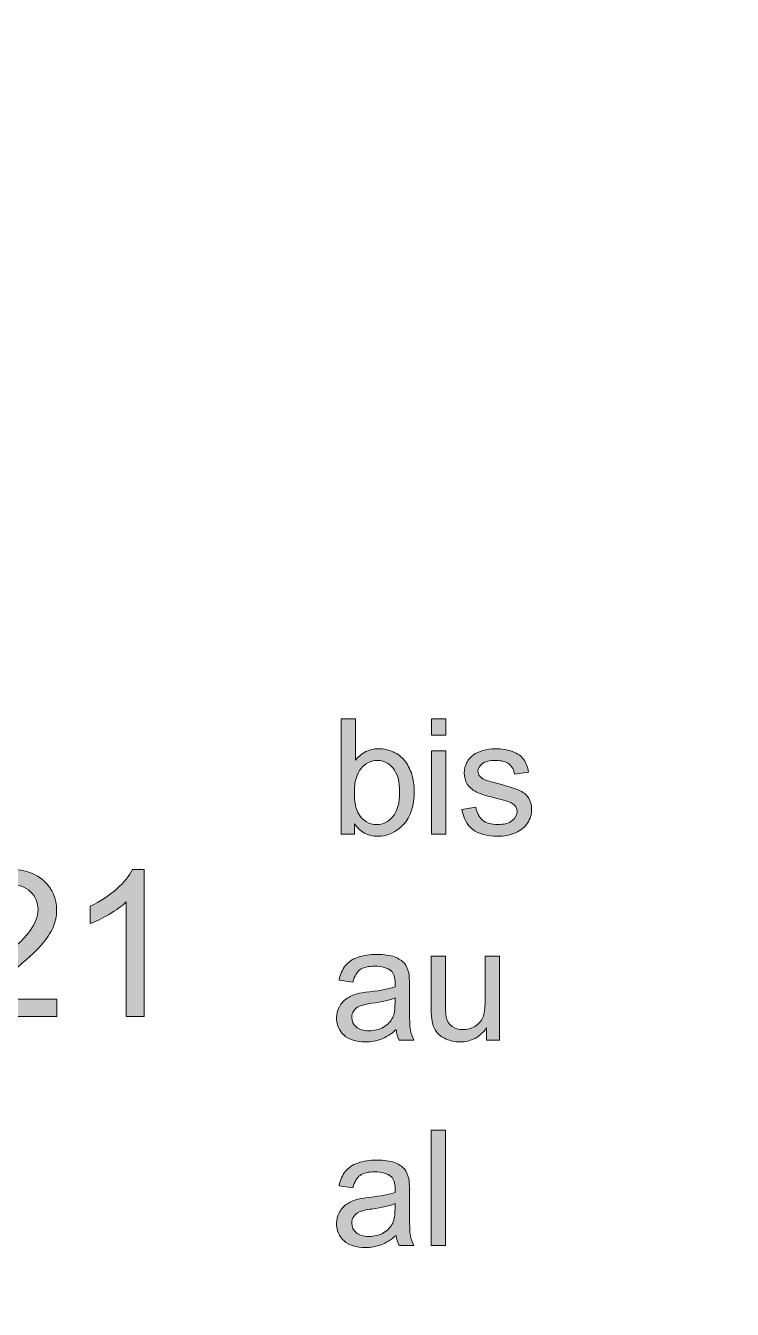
# Model space of a CAD drawing. Header units: millimetres. Extents: x 234 to 444, y 156 to 226.
# Drawn here: x 311.67 to 321.3, y 173.18 to 190.68 of the extents above; entities that cross this region are included whole.
import ezdxf

# ---------------------------------------------------------------- set-up
doc = ezdxf.new("R2010")
doc.units = ezdxf.units.MM
doc.header["$MEASUREMENT"] = 0
doc.layers.get('0').update_dxf_attribs({"lineweight": 0})

# ---------------------------------------------------------------- blocks, each defined once
blk = doc.blocks.new('Block_9')
at = {"transparency": 33554687}
h = blk.add_hatch(color=7, dxfattribs=at)
h.dxf.hatch_style = 2
edge = h.paths.add_edge_path()
edge.add_spline(control_points=[(300.151, 178.153), (300.151, 177.825), (300.19, 177.607), (300.267, 177.498), (300.344, 177.39), (300.439, 177.335), (300.552, 177.335), (300.665, 177.335), (300.76, 177.39), (300.837, 177.499), (300.914, 177.608), (300.953, 177.826), (300.953, 178.153), (300.953, 178.481), (300.914, 178.7), (300.837, 178.808), (300.76, 178.916), (300.664, 178.97), (300.549, 178.97), (300.436, 178.97), (300.346, 178.922), (300.278, 178.827), (300.194, 178.705), (300.151, 178.48), (300.151, 178.153)], knot_values=[0, 0, 0, 0, 1, 1, 1, 2, 2, 2, 3, 3, 3, 4, 4, 4, 5, 5, 5, 6, 6, 6, 7, 7, 7, 8, 8, 8, 8], degree=3, periodic=0)
edge = h.paths.add_edge_path()
edge.add_spline(control_points=[(299.898, 178.153), (299.898, 178.389), (299.922, 178.579), (299.971, 178.723), (300.02, 178.867), (300.093, 178.978), (300.189, 179.056), (300.285, 179.134), (300.406, 179.173), (300.552, 179.173), (300.659, 179.173), (300.754, 179.152), (300.835, 179.108), (300.916, 179.065), (300.983, 179.003), (301.036, 178.922), (301.089, 178.84), (301.13, 178.742), (301.16, 178.625), (301.191, 178.508), (301.205, 178.351), (301.205, 178.153), (301.205, 177.919), (301.181, 177.729), (301.133, 177.585), (301.085, 177.441), (301.012, 177.33), (300.916, 177.252), (300.82, 177.173), (300.699, 177.134), (300.552, 177.134), (300.359, 177.134), (300.207, 177.203), (300.096, 177.341), (299.964, 177.507), (299.898, 177.778), (299.898, 178.153)], knot_values=[0, 0, 0, 0, 1, 1, 1, 2, 2, 2, 3, 3, 3, 4, 4, 4, 5, 5, 5, 6, 6, 6, 7, 7, 7, 8, 8, 8, 9, 9, 9, 10, 10, 10, 11, 11, 11, 12, 12, 12, 12], degree=3, periodic=0)
h = blk.add_hatch(color=7, dxfattribs=at)
h.dxf.hatch_style = 2
edge = h.paths.add_edge_path()
edge.add_spline(control_points=[(302.383, 177.168), (302.383, 177.168), (302.137, 177.168), (302.137, 177.168), (302.137, 177.168), (302.137, 178.73), (302.137, 178.73), (302.077, 178.674), (302, 178.618), (301.904, 178.561), (301.807, 178.505), (301.721, 178.463), (301.644, 178.435), (301.644, 178.435), (301.644, 178.672), (301.644, 178.672), (301.782, 178.736), (301.902, 178.814), (302.005, 178.906), (302.108, 178.998), (302.181, 179.087), (302.224, 179.173), (302.224, 179.173), (302.383, 179.173), (302.383, 179.173), (302.383, 179.173), (302.383, 177.168), (302.383, 177.168)], knot_values=[0, 0, 0, 0, 1, 1, 1, 2, 2, 2, 3, 3, 3, 4, 4, 4, 5, 5, 5, 6, 6, 6, 7, 7, 7, 8, 8, 8, 9, 9, 9, 9], degree=3, periodic=0)
h = blk.add_hatch(color=7, dxfattribs=at)
h.dxf.hatch_style = 2
edge = h.paths.add_edge_path()
edge.add_spline(control_points=[(304.044, 178.153), (304.044, 177.825), (304.083, 177.607), (304.16, 177.498), (304.237, 177.39), (304.332, 177.335), (304.445, 177.335), (304.558, 177.335), (304.653, 177.39), (304.73, 177.499), (304.807, 177.608), (304.845, 177.826), (304.845, 178.153), (304.845, 178.481), (304.807, 178.7), (304.73, 178.808), (304.653, 178.916), (304.557, 178.97), (304.442, 178.97), (304.329, 178.97), (304.239, 178.922), (304.172, 178.827), (304.087, 178.705), (304.044, 178.48), (304.044, 178.153)], knot_values=[0, 0, 0, 0, 1, 1, 1, 2, 2, 2, 3, 3, 3, 4, 4, 4, 5, 5, 5, 6, 6, 6, 7, 7, 7, 8, 8, 8, 8], degree=3, periodic=0)
edge = h.paths.add_edge_path()
edge.add_spline(control_points=[(303.791, 178.153), (303.791, 178.389), (303.816, 178.579), (303.864, 178.723), (303.913, 178.867), (303.986, 178.978), (304.082, 179.056), (304.178, 179.134), (304.299, 179.173), (304.445, 179.173), (304.553, 179.173), (304.647, 179.152), (304.728, 179.108), (304.809, 179.065), (304.876, 179.003), (304.929, 178.922), (304.982, 178.84), (305.023, 178.742), (305.054, 178.625), (305.084, 178.508), (305.099, 178.351), (305.099, 178.153), (305.099, 177.919), (305.075, 177.729), (305.026, 177.585), (304.978, 177.441), (304.905, 177.33), (304.809, 177.252), (304.713, 177.173), (304.592, 177.134), (304.445, 177.134), (304.252, 177.134), (304.1, 177.203), (303.99, 177.341), (303.857, 177.507), (303.791, 177.778), (303.791, 178.153)], knot_values=[0, 0, 0, 0, 1, 1, 1, 2, 2, 2, 3, 3, 3, 4, 4, 4, 5, 5, 5, 6, 6, 6, 7, 7, 7, 8, 8, 8, 9, 9, 9, 10, 10, 10, 11, 11, 11, 12, 12, 12, 12], degree=3, periodic=0)
h = blk.add_hatch(color=7, dxfattribs=at)
h.dxf.hatch_style = 2
edge = h.paths.add_edge_path()
edge.add_spline(control_points=[(305.365, 178.903), (305.365, 178.903), (305.365, 179.139), (305.365, 179.139), (305.365, 179.139), (306.663, 179.139), (306.663, 179.139), (306.663, 179.139), (306.663, 178.948), (306.663, 178.948), (306.535, 178.813), (306.409, 178.633), (306.283, 178.409), (306.158, 178.184), (306.061, 177.954), (305.993, 177.717), (305.944, 177.55), (305.912, 177.367), (305.899, 177.168), (305.899, 177.168), (305.645, 177.168), (305.645, 177.168), (305.648, 177.325), (305.679, 177.515), (305.738, 177.737), (305.798, 177.96), (305.883, 178.174), (305.994, 178.381), (306.104, 178.588), (306.222, 178.762), (306.347, 178.903), (306.347, 178.903), (305.365, 178.903), (305.365, 178.903)], knot_values=[0, 0, 0, 0, 1, 1, 1, 2, 2, 2, 3, 3, 3, 4, 4, 4, 5, 5, 5, 6, 6, 6, 7, 7, 7, 8, 8, 8, 9, 9, 9, 10, 10, 10, 11, 11, 11, 11], degree=3, periodic=0)
h = blk.add_hatch(color=7, dxfattribs=at)
h.dxf.hatch_style = 2
edge = h.paths.add_edge_path()
edge.add_spline(control_points=[(308.978, 177.403), (308.978, 177.403), (308.978, 177.168), (308.978, 177.168), (308.978, 177.168), (307.653, 177.168), (307.653, 177.168), (307.651, 177.227), (307.66, 177.284), (307.681, 177.338), (307.715, 177.428), (307.769, 177.516), (307.844, 177.604), (307.918, 177.691), (308.025, 177.792), (308.166, 177.906), (308.384, 178.084), (308.531, 178.225), (308.607, 178.329), (308.684, 178.433), (308.722, 178.531), (308.722, 178.624), (308.722, 178.721), (308.687, 178.803), (308.618, 178.87), (308.548, 178.937), (308.457, 178.97), (308.345, 178.97), (308.226, 178.97), (308.131, 178.934), (308.06, 178.864), (307.989, 178.793), (307.953, 178.695), (307.952, 178.57), (307.952, 178.57), (307.699, 178.595), (307.699, 178.595), (307.717, 178.783), (307.782, 178.927), (307.895, 179.025), (308.008, 179.124), (308.16, 179.173), (308.35, 179.173), (308.542, 179.173), (308.695, 179.12), (308.807, 179.014), (308.919, 178.907), (308.975, 178.776), (308.975, 178.619), (308.975, 178.539), (308.959, 178.46), (308.926, 178.383), (308.893, 178.306), (308.839, 178.224), (308.763, 178.139), (308.686, 178.054), (308.56, 177.936), (308.383, 177.788), (308.235, 177.664), (308.14, 177.58), (308.099, 177.536), (308.057, 177.492), (308.022, 177.448), (307.995, 177.403), (307.995, 177.403), (308.978, 177.403), (308.978, 177.403)], knot_values=[0, 0, 0, 0, 1, 1, 1, 2, 2, 2, 3, 3, 3, 4, 4, 4, 5, 5, 5, 6, 6, 6, 7, 7, 7, 8, 8, 8, 9, 9, 9, 10, 10, 10, 11, 11, 11, 12, 12, 12, 13, 13, 13, 14, 14, 14, 15, 15, 15, 16, 16, 16, 17, 17, 17, 18, 18, 18, 19, 19, 19, 20, 20, 20, 21, 21, 21, 22, 22, 22, 22], degree=3, periodic=0)
h = blk.add_hatch(color=7, dxfattribs=at)
h.dxf.hatch_style = 2
edge = h.paths.add_edge_path()
edge.add_spline(control_points=[(309.495, 178.153), (309.495, 177.825), (309.533, 177.607), (309.61, 177.498), (309.687, 177.39), (309.782, 177.335), (309.895, 177.335), (310.009, 177.335), (310.103, 177.39), (310.181, 177.499), (310.258, 177.608), (310.296, 177.826), (310.296, 178.153), (310.296, 178.481), (310.258, 178.7), (310.181, 178.808), (310.103, 178.916), (310.008, 178.97), (309.893, 178.97), (309.78, 178.97), (309.689, 178.922), (309.622, 178.827), (309.537, 178.705), (309.495, 178.48), (309.495, 178.153)], knot_values=[0, 0, 0, 0, 1, 1, 1, 2, 2, 2, 3, 3, 3, 4, 4, 4, 5, 5, 5, 6, 6, 6, 7, 7, 7, 8, 8, 8, 8], degree=3, periodic=0)
edge = h.paths.add_edge_path()
edge.add_spline(control_points=[(309.242, 178.153), (309.242, 178.389), (309.266, 178.579), (309.315, 178.723), (309.364, 178.867), (309.436, 178.978), (309.533, 179.056), (309.629, 179.134), (309.75, 179.173), (309.895, 179.173), (310.003, 179.173), (310.098, 179.152), (310.178, 179.108), (310.26, 179.065), (310.327, 179.003), (310.38, 178.922), (310.432, 178.84), (310.474, 178.742), (310.504, 178.625), (310.534, 178.508), (310.549, 178.351), (310.549, 178.153), (310.549, 177.919), (310.525, 177.729), (310.476, 177.585), (310.428, 177.441), (310.356, 177.33), (310.26, 177.252), (310.164, 177.173), (310.042, 177.134), (309.895, 177.134), (309.702, 177.134), (309.55, 177.203), (309.44, 177.341), (309.308, 177.507), (309.242, 177.778), (309.242, 178.153)], knot_values=[0, 0, 0, 0, 1, 1, 1, 2, 2, 2, 3, 3, 3, 4, 4, 4, 5, 5, 5, 6, 6, 6, 7, 7, 7, 8, 8, 8, 9, 9, 9, 10, 10, 10, 11, 11, 11, 12, 12, 12, 12], degree=3, periodic=0)
h = blk.add_hatch(color=7, dxfattribs=at)
h.dxf.hatch_style = 2
edge = h.paths.add_edge_path()
edge.add_spline(control_points=[(312.093, 177.403), (312.093, 177.403), (312.093, 177.168), (312.093, 177.168), (312.093, 177.168), (310.768, 177.168), (310.768, 177.168), (310.766, 177.227), (310.776, 177.284), (310.797, 177.338), (310.83, 177.428), (310.884, 177.516), (310.959, 177.604), (311.033, 177.691), (311.14, 177.792), (311.281, 177.906), (311.499, 178.084), (311.646, 178.225), (311.722, 178.329), (311.799, 178.433), (311.837, 178.531), (311.837, 178.624), (311.837, 178.721), (311.803, 178.803), (311.733, 178.87), (311.663, 178.937), (311.572, 178.97), (311.46, 178.97), (311.341, 178.97), (311.246, 178.934), (311.175, 178.864), (311.104, 178.793), (311.068, 178.695), (311.067, 178.57), (311.067, 178.57), (310.814, 178.595), (310.814, 178.595), (310.832, 178.783), (310.897, 178.927), (311.01, 179.025), (311.123, 179.124), (311.275, 179.173), (311.465, 179.173), (311.657, 179.173), (311.81, 179.12), (311.922, 179.014), (312.034, 178.907), (312.09, 178.776), (312.09, 178.619), (312.09, 178.539), (312.074, 178.46), (312.041, 178.383), (312.008, 178.306), (311.954, 178.224), (311.878, 178.139), (311.801, 178.054), (311.675, 177.936), (311.498, 177.788), (311.351, 177.664), (311.255, 177.58), (311.214, 177.536), (311.172, 177.492), (311.137, 177.448), (311.11, 177.403), (311.11, 177.403), (312.093, 177.403), (312.093, 177.403)], knot_values=[0, 0, 0, 0, 1, 1, 1, 2, 2, 2, 3, 3, 3, 4, 4, 4, 5, 5, 5, 6, 6, 6, 7, 7, 7, 8, 8, 8, 9, 9, 9, 10, 10, 10, 11, 11, 11, 12, 12, 12, 13, 13, 13, 14, 14, 14, 15, 15, 15, 16, 16, 16, 17, 17, 17, 18, 18, 18, 19, 19, 19, 20, 20, 20, 21, 21, 21, 22, 22, 22, 22], degree=3, periodic=0)
h = blk.add_hatch(color=7, dxfattribs=at)
h.dxf.hatch_style = 2
edge = h.paths.add_edge_path()
edge.add_spline(control_points=[(313.284, 177.168), (313.284, 177.168), (313.038, 177.168), (313.038, 177.168), (313.038, 177.168), (313.038, 178.73), (313.038, 178.73), (312.979, 178.674), (312.901, 178.618), (312.805, 178.561), (312.709, 178.505), (312.622, 178.463), (312.546, 178.435), (312.546, 178.435), (312.546, 178.672), (312.546, 178.672), (312.683, 178.736), (312.804, 178.814), (312.907, 178.906), (313.01, 178.998), (313.082, 179.087), (313.125, 179.173), (313.125, 179.173), (313.284, 179.173), (313.284, 179.173), (313.284, 179.173), (313.284, 177.168), (313.284, 177.168)], knot_values=[0, 0, 0, 0, 1, 1, 1, 2, 2, 2, 3, 3, 3, 4, 4, 4, 5, 5, 5, 6, 6, 6, 7, 7, 7, 8, 8, 8, 9, 9, 9, 9], degree=3, periodic=0)
h = blk.add_hatch(color=7, dxfattribs=at)
h.dxf.hatch_style = 2
edge = h.paths.add_edge_path()
edge.add_spline(control_points=[(303.152, 177.168), (303.152, 177.168), (303.152, 177.447), (303.152, 177.447), (303.152, 177.447), (303.432, 177.447), (303.432, 177.447), (303.432, 177.447), (303.432, 177.168), (303.432, 177.168), (303.432, 177.168), (303.152, 177.168), (303.152, 177.168)], knot_values=[0, 0, 0, 0, 1, 1, 1, 2, 2, 2, 3, 3, 3, 4, 4, 4, 4], degree=3, periodic=0)
h = blk.add_hatch(color=7, dxfattribs=at)
h.dxf.hatch_style = 2
edge = h.paths.add_edge_path()
edge.add_spline(control_points=[(307.044, 177.168), (307.044, 177.168), (307.044, 177.447), (307.044, 177.447), (307.044, 177.447), (307.325, 177.447), (307.325, 177.447), (307.325, 177.447), (307.325, 177.168), (307.325, 177.168), (307.325, 177.168), (307.044, 177.168), (307.044, 177.168)], knot_values=[0, 0, 0, 0, 1, 1, 1, 2, 2, 2, 3, 3, 3, 4, 4, 4, 4], degree=3, periodic=0)
for points, knots in [([(299.898, 178.153), (299.898, 178.389), (299.922, 178.579), (299.971, 178.723), (300.02, 178.867), (300.093, 178.978), (300.189, 179.056), (300.285, 179.134), (300.406, 179.173), (300.552, 179.173), (300.659, 179.173), (300.754, 179.152), (300.835, 179.108), (300.916, 179.065), (300.983, 179.003), (301.036, 178.922), (301.089, 178.84), (301.13, 178.742), (301.16, 178.625), (301.191, 178.508), (301.205, 178.351), (301.205, 178.153), (301.205, 177.919), (301.181, 177.729), (301.133, 177.585), (301.085, 177.441), (301.012, 177.33), (300.916, 177.252), (300.82, 177.173), (300.699, 177.134), (300.552, 177.134), (300.359, 177.134), (300.207, 177.203), (300.096, 177.341), (299.964, 177.507), (299.898, 177.778), (299.898, 178.153)], [0, 0, 0, 0, 1, 1, 1, 2, 2, 2, 3, 3, 3, 4, 4, 4, 5, 5, 5, 6, 6, 6, 7, 7, 7, 8, 8, 8, 9, 9, 9, 10, 10, 10, 11, 11, 11, 12, 12, 12, 12]), ([(302.383, 177.168), (302.383, 177.168), (302.137, 177.168), (302.137, 177.168), (302.137, 177.168), (302.137, 178.73), (302.137, 178.73), (302.077, 178.674), (302, 178.618), (301.904, 178.561), (301.807, 178.505), (301.721, 178.463), (301.644, 178.435), (301.644, 178.435), (301.644, 178.672), (301.644, 178.672), (301.782, 178.736), (301.902, 178.814), (302.005, 178.906), (302.108, 178.998), (302.181, 179.087), (302.224, 179.173), (302.224, 179.173), (302.383, 179.173), (302.383, 179.173), (302.383, 179.173), (302.383, 177.168), (302.383, 177.168)], [0, 0, 0, 0, 1, 1, 1, 2, 2, 2, 3, 3, 3, 4, 4, 4, 5, 5, 5, 6, 6, 6, 7, 7, 7, 8, 8, 8, 9, 9, 9, 9]), ([(303.791, 178.153), (303.791, 178.389), (303.816, 178.579), (303.864, 178.723), (303.913, 178.867), (303.986, 178.978), (304.082, 179.056), (304.178, 179.134), (304.299, 179.173), (304.445, 179.173), (304.553, 179.173), (304.647, 179.152), (304.728, 179.108), (304.809, 179.065), (304.876, 179.003), (304.929, 178.922), (304.982, 178.84), (305.023, 178.742), (305.054, 178.625), (305.084, 178.508), (305.099, 178.351), (305.099, 178.153), (305.099, 177.919), (305.075, 177.729), (305.026, 177.585), (304.978, 177.441), (304.905, 177.33), (304.809, 177.252), (304.713, 177.173), (304.592, 177.134), (304.445, 177.134), (304.252, 177.134), (304.1, 177.203), (303.99, 177.341), (303.857, 177.507), (303.791, 177.778), (303.791, 178.153)], [0, 0, 0, 0, 1, 1, 1, 2, 2, 2, 3, 3, 3, 4, 4, 4, 5, 5, 5, 6, 6, 6, 7, 7, 7, 8, 8, 8, 9, 9, 9, 10, 10, 10, 11, 11, 11, 12, 12, 12, 12]), ([(305.365, 178.903), (305.365, 178.903), (305.365, 179.139), (305.365, 179.139), (305.365, 179.139), (306.663, 179.139), (306.663, 179.139), (306.663, 179.139), (306.663, 178.948), (306.663, 178.948), (306.535, 178.813), (306.409, 178.633), (306.283, 178.409), (306.158, 178.184), (306.061, 177.954), (305.993, 177.717), (305.944, 177.55), (305.912, 177.367), (305.899, 177.168), (305.899, 177.168), (305.645, 177.168), (305.645, 177.168), (305.648, 177.325), (305.679, 177.515), (305.738, 177.737), (305.798, 177.96), (305.883, 178.174), (305.994, 178.381), (306.104, 178.588), (306.222, 178.762), (306.347, 178.903), (306.347, 178.903), (305.365, 178.903), (305.365, 178.903)], [0, 0, 0, 0, 1, 1, 1, 2, 2, 2, 3, 3, 3, 4, 4, 4, 5, 5, 5, 6, 6, 6, 7, 7, 7, 8, 8, 8, 9, 9, 9, 10, 10, 10, 11, 11, 11, 11]), ([(308.978, 177.403), (308.978, 177.403), (308.978, 177.168), (308.978, 177.168), (308.978, 177.168), (307.653, 177.168), (307.653, 177.168), (307.651, 177.227), (307.66, 177.284), (307.681, 177.338), (307.715, 177.428), (307.769, 177.516), (307.844, 177.604), (307.918, 177.691), (308.025, 177.792), (308.166, 177.906), (308.384, 178.084), (308.531, 178.225), (308.607, 178.329), (308.684, 178.433), (308.722, 178.531), (308.722, 178.624), (308.722, 178.721), (308.687, 178.803), (308.618, 178.87), (308.548, 178.937), (308.457, 178.97), (308.345, 178.97), (308.226, 178.97), (308.131, 178.934), (308.06, 178.864), (307.989, 178.793), (307.953, 178.695), (307.952, 178.57), (307.952, 178.57), (307.699, 178.595), (307.699, 178.595), (307.717, 178.783), (307.782, 178.927), (307.895, 179.025), (308.008, 179.124), (308.16, 179.173), (308.35, 179.173), (308.542, 179.173), (308.695, 179.12), (308.807, 179.014), (308.919, 178.907), (308.975, 178.776), (308.975, 178.619), (308.975, 178.539), (308.959, 178.46), (308.926, 178.383), (308.893, 178.306), (308.839, 178.224), (308.763, 178.139), (308.686, 178.054), (308.56, 177.936), (308.383, 177.788), (308.235, 177.664), (308.14, 177.58), (308.099, 177.536), (308.057, 177.492), (308.022, 177.448), (307.995, 177.403), (307.995, 177.403), (308.978, 177.403), (308.978, 177.403)], [0, 0, 0, 0, 1, 1, 1, 2, 2, 2, 3, 3, 3, 4, 4, 4, 5, 5, 5, 6, 6, 6, 7, 7, 7, 8, 8, 8, 9, 9, 9, 10, 10, 10, 11, 11, 11, 12, 12, 12, 13, 13, 13, 14, 14, 14, 15, 15, 15, 16, 16, 16, 17, 17, 17, 18, 18, 18, 19, 19, 19, 20, 20, 20, 21, 21, 21, 22, 22, 22, 22]), ([(309.242, 178.153), (309.242, 178.389), (309.266, 178.579), (309.315, 178.723), (309.364, 178.867), (309.436, 178.978), (309.533, 179.056), (309.629, 179.134), (309.75, 179.173), (309.895, 179.173), (310.003, 179.173), (310.098, 179.152), (310.178, 179.108), (310.26, 179.065), (310.327, 179.003), (310.38, 178.922), (310.432, 178.84), (310.474, 178.742), (310.504, 178.625), (310.534, 178.508), (310.549, 178.351), (310.549, 178.153), (310.549, 177.919), (310.525, 177.729), (310.476, 177.585), (310.428, 177.441), (310.356, 177.33), (310.26, 177.252), (310.164, 177.173), (310.042, 177.134), (309.895, 177.134), (309.702, 177.134), (309.55, 177.203), (309.44, 177.341), (309.308, 177.507), (309.242, 177.778), (309.242, 178.153)], [0, 0, 0, 0, 1, 1, 1, 2, 2, 2, 3, 3, 3, 4, 4, 4, 5, 5, 5, 6, 6, 6, 7, 7, 7, 8, 8, 8, 9, 9, 9, 10, 10, 10, 11, 11, 11, 12, 12, 12, 12]), ([(312.093, 177.403), (312.093, 177.403), (312.093, 177.168), (312.093, 177.168), (312.093, 177.168), (310.768, 177.168), (310.768, 177.168), (310.766, 177.227), (310.776, 177.284), (310.797, 177.338), (310.83, 177.428), (310.884, 177.516), (310.959, 177.604), (311.033, 177.691), (311.14, 177.792), (311.281, 177.906), (311.499, 178.084), (311.646, 178.225), (311.722, 178.329), (311.799, 178.433), (311.837, 178.531), (311.837, 178.624), (311.837, 178.721), (311.803, 178.803), (311.733, 178.87), (311.663, 178.937), (311.572, 178.97), (311.46, 178.97), (311.341, 178.97), (311.246, 178.934), (311.175, 178.864), (311.104, 178.793), (311.068, 178.695), (311.067, 178.57), (311.067, 178.57), (310.814, 178.595), (310.814, 178.595), (310.832, 178.783), (310.897, 178.927), (311.01, 179.025), (311.123, 179.124), (311.275, 179.173), (311.465, 179.173), (311.657, 179.173), (311.81, 179.12), (311.922, 179.014), (312.034, 178.907), (312.09, 178.776), (312.09, 178.619), (312.09, 178.539), (312.074, 178.46), (312.041, 178.383), (312.008, 178.306), (311.954, 178.224), (311.878, 178.139), (311.801, 178.054), (311.675, 177.936), (311.498, 177.788), (311.351, 177.664), (311.255, 177.58), (311.214, 177.536), (311.172, 177.492), (311.137, 177.448), (311.11, 177.403), (311.11, 177.403), (312.093, 177.403), (312.093, 177.403)], [0, 0, 0, 0, 1, 1, 1, 2, 2, 2, 3, 3, 3, 4, 4, 4, 5, 5, 5, 6, 6, 6, 7, 7, 7, 8, 8, 8, 9, 9, 9, 10, 10, 10, 11, 11, 11, 12, 12, 12, 13, 13, 13, 14, 14, 14, 15, 15, 15, 16, 16, 16, 17, 17, 17, 18, 18, 18, 19, 19, 19, 20, 20, 20, 21, 21, 21, 22, 22, 22, 22]), ([(313.284, 177.168), (313.284, 177.168), (313.038, 177.168), (313.038, 177.168), (313.038, 177.168), (313.038, 178.73), (313.038, 178.73), (312.979, 178.674), (312.901, 178.618), (312.805, 178.561), (312.709, 178.505), (312.622, 178.463), (312.546, 178.435), (312.546, 178.435), (312.546, 178.672), (312.546, 178.672), (312.683, 178.736), (312.804, 178.814), (312.907, 178.906), (313.01, 178.998), (313.082, 179.087), (313.125, 179.173), (313.125, 179.173), (313.284, 179.173), (313.284, 179.173), (313.284, 179.173), (313.284, 177.168), (313.284, 177.168)], [0, 0, 0, 0, 1, 1, 1, 2, 2, 2, 3, 3, 3, 4, 4, 4, 5, 5, 5, 6, 6, 6, 7, 7, 7, 8, 8, 8, 9, 9, 9, 9]), ([(300.151, 178.153), (300.151, 177.825), (300.19, 177.607), (300.267, 177.498), (300.344, 177.39), (300.439, 177.335), (300.552, 177.335), (300.665, 177.335), (300.76, 177.39), (300.837, 177.499), (300.914, 177.608), (300.953, 177.826), (300.953, 178.153), (300.953, 178.481), (300.914, 178.7), (300.837, 178.808), (300.76, 178.916), (300.664, 178.97), (300.549, 178.97), (300.436, 178.97), (300.346, 178.922), (300.278, 178.827), (300.194, 178.705), (300.151, 178.48), (300.151, 178.153)], [0, 0, 0, 0, 1, 1, 1, 2, 2, 2, 3, 3, 3, 4, 4, 4, 5, 5, 5, 6, 6, 6, 7, 7, 7, 8, 8, 8, 8]), ([(304.044, 178.153), (304.044, 177.825), (304.083, 177.607), (304.16, 177.498), (304.237, 177.39), (304.332, 177.335), (304.445, 177.335), (304.558, 177.335), (304.653, 177.39), (304.73, 177.499), (304.807, 177.608), (304.845, 177.826), (304.845, 178.153), (304.845, 178.481), (304.807, 178.7), (304.73, 178.808), (304.653, 178.916), (304.557, 178.97), (304.442, 178.97), (304.329, 178.97), (304.239, 178.922), (304.172, 178.827), (304.087, 178.705), (304.044, 178.48), (304.044, 178.153)], [0, 0, 0, 0, 1, 1, 1, 2, 2, 2, 3, 3, 3, 4, 4, 4, 5, 5, 5, 6, 6, 6, 7, 7, 7, 8, 8, 8, 8]), ([(309.495, 178.153), (309.495, 177.825), (309.533, 177.607), (309.61, 177.498), (309.687, 177.39), (309.782, 177.335), (309.895, 177.335), (310.009, 177.335), (310.103, 177.39), (310.181, 177.499), (310.258, 177.608), (310.296, 177.826), (310.296, 178.153), (310.296, 178.481), (310.258, 178.7), (310.181, 178.808), (310.103, 178.916), (310.008, 178.97), (309.893, 178.97), (309.78, 178.97), (309.689, 178.922), (309.622, 178.827), (309.537, 178.705), (309.495, 178.48), (309.495, 178.153)], [0, 0, 0, 0, 1, 1, 1, 2, 2, 2, 3, 3, 3, 4, 4, 4, 5, 5, 5, 6, 6, 6, 7, 7, 7, 8, 8, 8, 8]), ([(303.152, 177.168), (303.152, 177.168), (303.152, 177.447), (303.152, 177.447), (303.152, 177.447), (303.432, 177.447), (303.432, 177.447), (303.432, 177.447), (303.432, 177.168), (303.432, 177.168), (303.432, 177.168), (303.152, 177.168), (303.152, 177.168)], [0, 0, 0, 0, 1, 1, 1, 2, 2, 2, 3, 3, 3, 4, 4, 4, 4]), ([(307.044, 177.168), (307.044, 177.168), (307.044, 177.447), (307.044, 177.447), (307.044, 177.447), (307.325, 177.447), (307.325, 177.447), (307.325, 177.447), (307.325, 177.168), (307.325, 177.168), (307.325, 177.168), (307.044, 177.168), (307.044, 177.168)], [0, 0, 0, 0, 1, 1, 1, 2, 2, 2, 3, 3, 3, 4, 4, 4, 4])]:
    blk.add_open_spline(points, degree=3, knots=knots)
blk = doc.blocks.new('Block_8')
blk.add_blockref('Block_9', (0, 0))
blk = doc.blocks.new('Block_22')
at = {"transparency": 33554687}
h = blk.add_hatch(color=7, dxfattribs=at)
h.dxf.hatch_style = 2
edge = h.paths.add_edge_path()
edge.add_spline(control_points=[(316.147, 180.231), (316.147, 180.094), (316.166, 179.995), (316.203, 179.934), (316.264, 179.835), (316.347, 179.785), (316.451, 179.785), (316.536, 179.785), (316.609, 179.822), (316.671, 179.895), (316.733, 179.968), (316.764, 180.078), (316.764, 180.223), (316.764, 180.372), (316.734, 180.482), (316.675, 180.553), (316.616, 180.624), (316.544, 180.659), (316.46, 180.659), (316.375, 180.659), (316.301, 180.623), (316.24, 180.549), (316.178, 180.476), (316.147, 180.37), (316.147, 180.231)], knot_values=[0, 0, 0, 0, 1, 1, 1, 2, 2, 2, 3, 3, 3, 4, 4, 4, 5, 5, 5, 6, 6, 6, 7, 7, 7, 8, 8, 8, 8], degree=3, periodic=0)
edge = h.paths.add_edge_path()
edge.add_spline(control_points=[(316.149, 179.652), (316.149, 179.652), (315.969, 179.652), (315.969, 179.652), (315.969, 179.652), (315.969, 181.226), (315.969, 181.226), (315.969, 181.226), (316.163, 181.226), (316.163, 181.226), (316.163, 181.226), (316.163, 180.665), (316.163, 180.665), (316.245, 180.767), (316.35, 180.818), (316.477, 180.818), (316.547, 180.818), (316.614, 180.804), (316.677, 180.776), (316.74, 180.748), (316.792, 180.708), (316.832, 180.657), (316.873, 180.605), (316.905, 180.544), (316.928, 180.471), (316.951, 180.399), (316.962, 180.322), (316.962, 180.239), (316.962, 180.044), (316.914, 179.893), (316.817, 179.786), (316.72, 179.679), (316.603, 179.626), (316.467, 179.626), (316.332, 179.626), (316.226, 179.682), (316.149, 179.794), (316.149, 179.794), (316.149, 179.652), (316.149, 179.652)], knot_values=[0, 0, 0, 0, 1, 1, 1, 2, 2, 2, 3, 3, 3, 4, 4, 4, 5, 5, 5, 6, 6, 6, 7, 7, 7, 8, 8, 8, 9, 9, 9, 10, 10, 10, 11, 11, 11, 12, 12, 12, 13, 13, 13, 13], degree=3, periodic=0)
h = blk.add_hatch(color=7, dxfattribs=at)
h.dxf.hatch_style = 2
edge = h.paths.add_edge_path()
edge.add_spline(control_points=[(317.199, 179.652), (317.199, 179.652), (317.199, 180.792), (317.199, 180.792), (317.199, 180.792), (317.394, 180.792), (317.394, 180.792), (317.394, 180.792), (317.394, 179.652), (317.394, 179.652), (317.394, 179.652), (317.199, 179.652), (317.199, 179.652)], knot_values=[0, 0, 0, 0, 1, 1, 1, 2, 2, 2, 3, 3, 3, 4, 4, 4, 4], degree=3, periodic=0)
edge = h.paths.add_edge_path()
edge.add_spline(control_points=[(317.199, 181.004), (317.199, 181.004), (317.199, 181.226), (317.199, 181.226), (317.199, 181.226), (317.394, 181.226), (317.394, 181.226), (317.394, 181.226), (317.394, 181.004), (317.394, 181.004), (317.394, 181.004), (317.199, 181.004), (317.199, 181.004)], knot_values=[0, 0, 0, 0, 1, 1, 1, 2, 2, 2, 3, 3, 3, 4, 4, 4, 4], degree=3, periodic=0)
h = blk.add_hatch(color=7, dxfattribs=at)
h.dxf.hatch_style = 2
edge = h.paths.add_edge_path()
edge.add_spline(control_points=[(317.611, 179.992), (317.611, 179.992), (317.804, 180.022), (317.804, 180.022), (317.814, 179.946), (317.844, 179.887), (317.893, 179.846), (317.943, 179.805), (318.012, 179.785), (318.1, 179.785), (318.189, 179.785), (318.255, 179.803), (318.298, 179.839), (318.342, 179.875), (318.363, 179.918), (318.363, 179.966), (318.363, 180.01), (318.344, 180.044), (318.306, 180.07), (318.279, 180.087), (318.213, 180.109), (318.107, 180.135), (317.965, 180.171), (317.867, 180.202), (317.811, 180.228), (317.756, 180.254), (317.715, 180.29), (317.686, 180.337), (317.658, 180.383), (317.644, 180.434), (317.644, 180.49), (317.644, 180.541), (317.655, 180.587), (317.679, 180.631), (317.702, 180.674), (317.734, 180.71), (317.774, 180.739), (317.805, 180.761), (317.846, 180.78), (317.898, 180.795), (317.95, 180.811), (318.006, 180.818), (318.065, 180.818), (318.155, 180.818), (318.234, 180.806), (318.302, 180.78), (318.37, 180.754), (318.42, 180.719), (318.453, 180.675), (318.485, 180.631), (318.507, 180.572), (318.519, 180.498), (318.519, 180.498), (318.33, 180.472), (318.33, 180.472), (318.321, 180.531), (318.296, 180.577), (318.255, 180.61), (318.213, 180.643), (318.155, 180.659), (318.079, 180.659), (317.99, 180.659), (317.927, 180.645), (317.889, 180.615), (317.85, 180.586), (317.831, 180.552), (317.831, 180.512), (317.831, 180.487), (317.839, 180.464), (317.855, 180.444), (317.871, 180.424), (317.896, 180.407), (317.93, 180.393), (317.949, 180.386), (318.006, 180.369), (318.101, 180.344), (318.238, 180.307), (318.334, 180.277), (318.388, 180.254), (318.443, 180.231), (318.485, 180.197), (318.516, 180.152), (318.547, 180.108), (318.562, 180.053), (318.562, 179.987), (318.562, 179.923), (318.544, 179.862), (318.506, 179.805), (318.468, 179.748), (318.414, 179.704), (318.343, 179.673), (318.271, 179.641), (318.191, 179.626), (318.101, 179.626), (317.952, 179.626), (317.839, 179.657), (317.761, 179.718), (317.683, 179.78), (317.633, 179.871), (317.611, 179.992)], knot_values=[0, 0, 0, 0, 1, 1, 1, 2, 2, 2, 3, 3, 3, 4, 4, 4, 5, 5, 5, 6, 6, 6, 7, 7, 7, 8, 8, 8, 9, 9, 9, 10, 10, 10, 11, 11, 11, 12, 12, 12, 13, 13, 13, 14, 14, 14, 15, 15, 15, 16, 16, 16, 17, 17, 17, 18, 18, 18, 19, 19, 19, 20, 20, 20, 21, 21, 21, 22, 22, 22, 23, 23, 23, 24, 24, 24, 25, 25, 25, 26, 26, 26, 27, 27, 27, 28, 28, 28, 29, 29, 29, 30, 30, 30, 31, 31, 31, 32, 32, 32, 33, 33, 33, 33], degree=3, periodic=0)
for points, knots in [([(316.149, 179.652), (316.149, 179.652), (315.969, 179.652), (315.969, 179.652), (315.969, 179.652), (315.969, 181.226), (315.969, 181.226), (315.969, 181.226), (316.163, 181.226), (316.163, 181.226), (316.163, 181.226), (316.163, 180.665), (316.163, 180.665), (316.245, 180.767), (316.35, 180.818), (316.477, 180.818), (316.547, 180.818), (316.614, 180.804), (316.677, 180.776), (316.74, 180.748), (316.792, 180.708), (316.832, 180.657), (316.873, 180.605), (316.905, 180.544), (316.928, 180.471), (316.951, 180.399), (316.962, 180.322), (316.962, 180.239), (316.962, 180.044), (316.914, 179.893), (316.817, 179.786), (316.72, 179.679), (316.603, 179.626), (316.467, 179.626), (316.332, 179.626), (316.226, 179.682), (316.149, 179.794), (316.149, 179.794), (316.149, 179.652), (316.149, 179.652)], [0, 0, 0, 0, 1, 1, 1, 2, 2, 2, 3, 3, 3, 4, 4, 4, 5, 5, 5, 6, 6, 6, 7, 7, 7, 8, 8, 8, 9, 9, 9, 10, 10, 10, 11, 11, 11, 12, 12, 12, 13, 13, 13, 13]), ([(317.199, 181.004), (317.199, 181.004), (317.199, 181.226), (317.199, 181.226), (317.199, 181.226), (317.394, 181.226), (317.394, 181.226), (317.394, 181.226), (317.394, 181.004), (317.394, 181.004), (317.394, 181.004), (317.199, 181.004), (317.199, 181.004)], [0, 0, 0, 0, 1, 1, 1, 2, 2, 2, 3, 3, 3, 4, 4, 4, 4]), ([(317.199, 179.652), (317.199, 179.652), (317.199, 180.792), (317.199, 180.792), (317.199, 180.792), (317.394, 180.792), (317.394, 180.792), (317.394, 180.792), (317.394, 179.652), (317.394, 179.652), (317.394, 179.652), (317.199, 179.652), (317.199, 179.652)], [0, 0, 0, 0, 1, 1, 1, 2, 2, 2, 3, 3, 3, 4, 4, 4, 4]), ([(317.611, 179.992), (317.611, 179.992), (317.804, 180.022), (317.804, 180.022), (317.814, 179.946), (317.844, 179.887), (317.893, 179.846), (317.943, 179.805), (318.012, 179.785), (318.1, 179.785), (318.189, 179.785), (318.255, 179.803), (318.298, 179.839), (318.342, 179.875), (318.363, 179.918), (318.363, 179.966), (318.363, 180.01), (318.344, 180.044), (318.306, 180.07), (318.279, 180.087), (318.213, 180.109), (318.107, 180.135), (317.965, 180.171), (317.867, 180.202), (317.811, 180.228), (317.756, 180.254), (317.715, 180.29), (317.686, 180.337), (317.658, 180.383), (317.644, 180.434), (317.644, 180.49), (317.644, 180.541), (317.655, 180.587), (317.679, 180.631), (317.702, 180.674), (317.734, 180.71), (317.774, 180.739), (317.805, 180.761), (317.846, 180.78), (317.898, 180.795), (317.95, 180.811), (318.006, 180.818), (318.065, 180.818), (318.155, 180.818), (318.234, 180.806), (318.302, 180.78), (318.37, 180.754), (318.42, 180.719), (318.453, 180.675), (318.485, 180.631), (318.507, 180.572), (318.519, 180.498), (318.519, 180.498), (318.33, 180.472), (318.33, 180.472), (318.321, 180.531), (318.296, 180.577), (318.255, 180.61), (318.213, 180.643), (318.155, 180.659), (318.079, 180.659), (317.99, 180.659), (317.927, 180.645), (317.889, 180.615), (317.85, 180.586), (317.831, 180.552), (317.831, 180.512), (317.831, 180.487), (317.839, 180.464), (317.855, 180.444), (317.871, 180.424), (317.896, 180.407), (317.93, 180.393), (317.949, 180.386), (318.006, 180.369), (318.101, 180.344), (318.238, 180.307), (318.334, 180.277), (318.388, 180.254), (318.443, 180.231), (318.485, 180.197), (318.516, 180.152), (318.547, 180.108), (318.562, 180.053), (318.562, 179.987), (318.562, 179.923), (318.544, 179.862), (318.506, 179.805), (318.468, 179.748), (318.414, 179.704), (318.343, 179.673), (318.271, 179.641), (318.191, 179.626), (318.101, 179.626), (317.952, 179.626), (317.839, 179.657), (317.761, 179.718), (317.683, 179.78), (317.633, 179.871), (317.611, 179.992)], [0, 0, 0, 0, 1, 1, 1, 2, 2, 2, 3, 3, 3, 4, 4, 4, 5, 5, 5, 6, 6, 6, 7, 7, 7, 8, 8, 8, 9, 9, 9, 10, 10, 10, 11, 11, 11, 12, 12, 12, 13, 13, 13, 14, 14, 14, 15, 15, 15, 16, 16, 16, 17, 17, 17, 18, 18, 18, 19, 19, 19, 20, 20, 20, 21, 21, 21, 22, 22, 22, 23, 23, 23, 24, 24, 24, 25, 25, 25, 26, 26, 26, 27, 27, 27, 28, 28, 28, 29, 29, 29, 30, 30, 30, 31, 31, 31, 32, 32, 32, 33, 33, 33, 33]), ([(316.147, 180.231), (316.147, 180.094), (316.166, 179.995), (316.203, 179.934), (316.264, 179.835), (316.347, 179.785), (316.451, 179.785), (316.536, 179.785), (316.609, 179.822), (316.671, 179.895), (316.733, 179.968), (316.764, 180.078), (316.764, 180.223), (316.764, 180.372), (316.734, 180.482), (316.675, 180.553), (316.616, 180.624), (316.544, 180.659), (316.46, 180.659), (316.375, 180.659), (316.301, 180.623), (316.24, 180.549), (316.178, 180.476), (316.147, 180.37), (316.147, 180.231)], [0, 0, 0, 0, 1, 1, 1, 2, 2, 2, 3, 3, 3, 4, 4, 4, 5, 5, 5, 6, 6, 6, 7, 7, 7, 8, 8, 8, 8])]:
    blk.add_open_spline(points, degree=3, knots=knots)
blk = doc.blocks.new('Block_21')
blk.add_blockref('Block_22', (0, 0))
blk = doc.blocks.new('Block_24')
at = {"transparency": 33554687}
h = blk.add_hatch(color=7, dxfattribs=at)
h.dxf.hatch_style = 2
edge = h.paths.add_edge_path()
edge.add_spline(control_points=[(316.701, 177.421), (316.631, 177.392), (316.525, 177.368), (316.384, 177.348), (316.305, 177.336), (316.248, 177.324), (316.215, 177.309), (316.182, 177.295), (316.156, 177.274), (316.138, 177.246), (316.12, 177.219), (316.111, 177.188), (316.111, 177.154), (316.111, 177.103), (316.131, 177.06), (316.17, 177.026), (316.209, 176.991), (316.267, 176.974), (316.342, 176.974), (316.417, 176.974), (316.483, 176.99), (316.542, 177.023), (316.6, 177.056), (316.643, 177.1), (316.67, 177.156), (316.691, 177.2), (316.701, 177.265), (316.701, 177.35), (316.701, 177.35), (316.701, 177.421), (316.701, 177.421)], knot_values=[0, 0, 0, 0, 1, 1, 1, 2, 2, 2, 3, 3, 3, 4, 4, 4, 5, 5, 5, 6, 6, 6, 7, 7, 7, 8, 8, 8, 9, 9, 9, 10, 10, 10, 10], degree=3, periodic=0)
edge = h.paths.add_edge_path()
edge.add_spline(control_points=[(316.718, 176.989), (316.646, 176.928), (316.576, 176.885), (316.51, 176.86), (316.443, 176.835), (316.372, 176.822), (316.296, 176.822), (316.17, 176.822), (316.073, 176.853), (316.006, 176.914), (315.938, 176.976), (315.904, 177.054), (315.904, 177.149), (315.904, 177.205), (315.917, 177.256), (315.943, 177.302), (315.968, 177.348), (316.002, 177.385), (316.043, 177.413), (316.084, 177.441), (316.131, 177.462), (316.183, 177.477), (316.221, 177.487), (316.278, 177.496), (316.355, 177.506), (316.512, 177.524), (316.627, 177.546), (316.701, 177.572), (316.702, 177.599), (316.702, 177.616), (316.702, 177.623), (316.702, 177.701), (316.684, 177.757), (316.647, 177.789), (316.598, 177.833), (316.524, 177.855), (316.426, 177.855), (316.335, 177.855), (316.268, 177.839), (316.224, 177.807), (316.181, 177.775), (316.148, 177.719), (316.127, 177.638), (316.127, 177.638), (315.938, 177.664), (315.938, 177.664), (315.955, 177.745), (315.983, 177.81), (316.023, 177.86), (316.062, 177.91), (316.12, 177.948), (316.194, 177.975), (316.269, 178.002), (316.356, 178.015), (316.454, 178.015), (316.552, 178.015), (316.631, 178.004), (316.693, 177.981), (316.754, 177.957), (316.799, 177.929), (316.828, 177.894), (316.856, 177.859), (316.876, 177.816), (316.888, 177.762), (316.894, 177.729), (316.897, 177.67), (316.897, 177.584), (316.897, 177.584), (316.897, 177.326), (316.897, 177.326), (316.897, 177.146), (316.902, 177.033), (316.91, 176.985), (316.918, 176.938), (316.935, 176.892), (316.959, 176.848), (316.959, 176.848), (316.756, 176.848), (316.756, 176.848), (316.736, 176.888), (316.723, 176.935), (316.718, 176.989)], knot_values=[0, 0, 0, 0, 1, 1, 1, 2, 2, 2, 3, 3, 3, 4, 4, 4, 5, 5, 5, 6, 6, 6, 7, 7, 7, 8, 8, 8, 9, 9, 9, 10, 10, 10, 11, 11, 11, 12, 12, 12, 13, 13, 13, 14, 14, 14, 15, 15, 15, 16, 16, 16, 17, 17, 17, 18, 18, 18, 19, 19, 19, 20, 20, 20, 21, 21, 21, 22, 22, 22, 23, 23, 23, 24, 24, 24, 25, 25, 25, 26, 26, 26, 27, 27, 27, 27], degree=3, periodic=0)
h = blk.add_hatch(color=7, dxfattribs=at)
h.dxf.hatch_style = 2
edge = h.paths.add_edge_path()
edge.add_spline(control_points=[(317.949, 176.848), (317.949, 176.848), (317.949, 177.016), (317.949, 177.016), (317.86, 176.887), (317.739, 176.822), (317.585, 176.822), (317.518, 176.822), (317.455, 176.835), (317.396, 176.861), (317.338, 176.887), (317.294, 176.919), (317.266, 176.958), (317.237, 176.997), (317.218, 177.045), (317.206, 177.102), (317.198, 177.14), (317.194, 177.2), (317.194, 177.282), (317.194, 177.282), (317.194, 177.989), (317.194, 177.989), (317.194, 177.989), (317.388, 177.989), (317.388, 177.989), (317.388, 177.989), (317.388, 177.356), (317.388, 177.356), (317.388, 177.255), (317.392, 177.187), (317.4, 177.152), (317.412, 177.101), (317.438, 177.061), (317.478, 177.032), (317.517, 177.003), (317.566, 176.989), (317.624, 176.989), (317.683, 176.989), (317.737, 177.004), (317.788, 177.033), (317.839, 177.063), (317.876, 177.104), (317.897, 177.155), (317.918, 177.206), (317.928, 177.28), (317.928, 177.378), (317.928, 177.378), (317.928, 177.989), (317.928, 177.989), (317.928, 177.989), (318.123, 177.989), (318.123, 177.989), (318.123, 177.989), (318.123, 176.848), (318.123, 176.848), (318.123, 176.848), (317.949, 176.848), (317.949, 176.848)], knot_values=[0, 0, 0, 0, 1, 1, 1, 2, 2, 2, 3, 3, 3, 4, 4, 4, 5, 5, 5, 6, 6, 6, 7, 7, 7, 8, 8, 8, 9, 9, 9, 10, 10, 10, 11, 11, 11, 12, 12, 12, 13, 13, 13, 14, 14, 14, 15, 15, 15, 16, 16, 16, 17, 17, 17, 18, 18, 18, 19, 19, 19, 19], degree=3, periodic=0)
for points, knots in [([(316.718, 176.989), (316.646, 176.928), (316.576, 176.885), (316.51, 176.86), (316.443, 176.835), (316.372, 176.822), (316.296, 176.822), (316.17, 176.822), (316.073, 176.853), (316.006, 176.914), (315.938, 176.976), (315.904, 177.054), (315.904, 177.149), (315.904, 177.205), (315.917, 177.256), (315.943, 177.302), (315.968, 177.348), (316.002, 177.385), (316.043, 177.413), (316.084, 177.441), (316.131, 177.462), (316.183, 177.477), (316.221, 177.487), (316.278, 177.496), (316.355, 177.506), (316.512, 177.524), (316.627, 177.546), (316.701, 177.572), (316.702, 177.599), (316.702, 177.616), (316.702, 177.623), (316.702, 177.701), (316.684, 177.757), (316.647, 177.789), (316.598, 177.833), (316.524, 177.855), (316.426, 177.855), (316.335, 177.855), (316.268, 177.839), (316.224, 177.807), (316.181, 177.775), (316.148, 177.719), (316.127, 177.638), (316.127, 177.638), (315.938, 177.664), (315.938, 177.664), (315.955, 177.745), (315.983, 177.81), (316.023, 177.86), (316.062, 177.91), (316.12, 177.948), (316.194, 177.975), (316.269, 178.002), (316.356, 178.015), (316.454, 178.015), (316.552, 178.015), (316.631, 178.004), (316.693, 177.981), (316.754, 177.957), (316.799, 177.929), (316.828, 177.894), (316.856, 177.859), (316.876, 177.816), (316.888, 177.762), (316.894, 177.729), (316.897, 177.67), (316.897, 177.584), (316.897, 177.584), (316.897, 177.326), (316.897, 177.326), (316.897, 177.146), (316.902, 177.033), (316.91, 176.985), (316.918, 176.938), (316.935, 176.892), (316.959, 176.848), (316.959, 176.848), (316.756, 176.848), (316.756, 176.848), (316.736, 176.888), (316.723, 176.935), (316.718, 176.989)], [0, 0, 0, 0, 1, 1, 1, 2, 2, 2, 3, 3, 3, 4, 4, 4, 5, 5, 5, 6, 6, 6, 7, 7, 7, 8, 8, 8, 9, 9, 9, 10, 10, 10, 11, 11, 11, 12, 12, 12, 13, 13, 13, 14, 14, 14, 15, 15, 15, 16, 16, 16, 17, 17, 17, 18, 18, 18, 19, 19, 19, 20, 20, 20, 21, 21, 21, 22, 22, 22, 23, 23, 23, 24, 24, 24, 25, 25, 25, 26, 26, 26, 27, 27, 27, 27]), ([(317.949, 176.848), (317.949, 176.848), (317.949, 177.016), (317.949, 177.016), (317.86, 176.887), (317.739, 176.822), (317.585, 176.822), (317.518, 176.822), (317.455, 176.835), (317.396, 176.861), (317.338, 176.887), (317.294, 176.919), (317.266, 176.958), (317.237, 176.997), (317.218, 177.045), (317.206, 177.102), (317.198, 177.14), (317.194, 177.2), (317.194, 177.282), (317.194, 177.282), (317.194, 177.989), (317.194, 177.989), (317.194, 177.989), (317.388, 177.989), (317.388, 177.989), (317.388, 177.989), (317.388, 177.356), (317.388, 177.356), (317.388, 177.255), (317.392, 177.187), (317.4, 177.152), (317.412, 177.101), (317.438, 177.061), (317.478, 177.032), (317.517, 177.003), (317.566, 176.989), (317.624, 176.989), (317.683, 176.989), (317.737, 177.004), (317.788, 177.033), (317.839, 177.063), (317.876, 177.104), (317.897, 177.155), (317.918, 177.206), (317.928, 177.28), (317.928, 177.378), (317.928, 177.378), (317.928, 177.989), (317.928, 177.989), (317.928, 177.989), (318.123, 177.989), (318.123, 177.989), (318.123, 177.989), (318.123, 176.848), (318.123, 176.848), (318.123, 176.848), (317.949, 176.848), (317.949, 176.848)], [0, 0, 0, 0, 1, 1, 1, 2, 2, 2, 3, 3, 3, 4, 4, 4, 5, 5, 5, 6, 6, 6, 7, 7, 7, 8, 8, 8, 9, 9, 9, 10, 10, 10, 11, 11, 11, 12, 12, 12, 13, 13, 13, 14, 14, 14, 15, 15, 15, 16, 16, 16, 17, 17, 17, 18, 18, 18, 19, 19, 19, 19]), ([(316.701, 177.421), (316.631, 177.392), (316.525, 177.368), (316.384, 177.348), (316.305, 177.336), (316.248, 177.324), (316.215, 177.309), (316.182, 177.295), (316.156, 177.274), (316.138, 177.246), (316.12, 177.219), (316.111, 177.188), (316.111, 177.154), (316.111, 177.103), (316.131, 177.06), (316.17, 177.026), (316.209, 176.991), (316.267, 176.974), (316.342, 176.974), (316.417, 176.974), (316.483, 176.99), (316.542, 177.023), (316.6, 177.056), (316.643, 177.1), (316.67, 177.156), (316.691, 177.2), (316.701, 177.265), (316.701, 177.35), (316.701, 177.35), (316.701, 177.421), (316.701, 177.421)], [0, 0, 0, 0, 1, 1, 1, 2, 2, 2, 3, 3, 3, 4, 4, 4, 5, 5, 5, 6, 6, 6, 7, 7, 7, 8, 8, 8, 9, 9, 9, 10, 10, 10, 10])]:
    blk.add_open_spline(points, degree=3, knots=knots)
blk = doc.blocks.new('Block_23')
blk.add_blockref('Block_24', (0, 0))
blk = doc.blocks.new('Block_26')
at = {"transparency": 33554687}
h = blk.add_hatch(color=7, dxfattribs=at)
h.dxf.hatch_style = 2
edge = h.paths.add_edge_path()
edge.add_spline(control_points=[(317.194, 174.045), (317.194, 174.045), (317.194, 175.62), (317.194, 175.62), (317.194, 175.62), (317.388, 175.62), (317.388, 175.62), (317.388, 175.62), (317.388, 174.045), (317.388, 174.045), (317.388, 174.045), (317.194, 174.045), (317.194, 174.045)], knot_values=[0, 0, 0, 0, 1, 1, 1, 2, 2, 2, 3, 3, 3, 4, 4, 4, 4], degree=3, periodic=0)
h = blk.add_hatch(color=7, dxfattribs=at)
h.dxf.hatch_style = 2
edge = h.paths.add_edge_path()
edge.add_spline(control_points=[(316.701, 174.617), (316.631, 174.588), (316.525, 174.564), (316.384, 174.544), (316.305, 174.533), (316.248, 174.52), (316.215, 174.505), (316.182, 174.491), (316.156, 174.47), (316.138, 174.443), (316.12, 174.415), (316.111, 174.385), (316.111, 174.351), (316.111, 174.299), (316.131, 174.256), (316.17, 174.222), (316.209, 174.187), (316.267, 174.17), (316.342, 174.17), (316.417, 174.17), (316.483, 174.186), (316.542, 174.219), (316.6, 174.252), (316.643, 174.296), (316.67, 174.353), (316.691, 174.397), (316.701, 174.461), (316.701, 174.546), (316.701, 174.546), (316.701, 174.617), (316.701, 174.617)], knot_values=[0, 0, 0, 0, 1, 1, 1, 2, 2, 2, 3, 3, 3, 4, 4, 4, 5, 5, 5, 6, 6, 6, 7, 7, 7, 8, 8, 8, 9, 9, 9, 10, 10, 10, 10], degree=3, periodic=0)
edge = h.paths.add_edge_path()
edge.add_spline(control_points=[(316.718, 174.185), (316.646, 174.124), (316.576, 174.081), (316.51, 174.057), (316.443, 174.031), (316.372, 174.019), (316.296, 174.019), (316.17, 174.019), (316.073, 174.049), (316.006, 174.111), (315.938, 174.172), (315.904, 174.25), (315.904, 174.345), (315.904, 174.401), (315.917, 174.452), (315.943, 174.499), (315.968, 174.545), (316.002, 174.582), (316.043, 174.61), (316.084, 174.638), (316.131, 174.659), (316.183, 174.673), (316.221, 174.683), (316.278, 174.693), (316.355, 174.702), (316.512, 174.721), (316.627, 174.743), (316.701, 174.769), (316.702, 174.795), (316.702, 174.812), (316.702, 174.819), (316.702, 174.898), (316.684, 174.953), (316.647, 174.986), (316.598, 175.029), (316.524, 175.051), (316.426, 175.051), (316.335, 175.051), (316.268, 175.035), (316.224, 175.003), (316.181, 174.972), (316.148, 174.915), (316.127, 174.834), (316.127, 174.834), (315.938, 174.86), (315.938, 174.86), (315.955, 174.941), (315.983, 175.006), (316.023, 175.056), (316.062, 175.106), (316.12, 175.144), (316.194, 175.171), (316.269, 175.198), (316.356, 175.211), (316.454, 175.211), (316.552, 175.211), (316.631, 175.2), (316.693, 175.177), (316.754, 175.154), (316.799, 175.125), (316.828, 175.09), (316.856, 175.056), (316.876, 175.012), (316.888, 174.959), (316.894, 174.926), (316.897, 174.867), (316.897, 174.78), (316.897, 174.78), (316.897, 174.523), (316.897, 174.523), (316.897, 174.343), (316.902, 174.229), (316.91, 174.182), (316.918, 174.134), (316.935, 174.088), (316.959, 174.045), (316.959, 174.045), (316.756, 174.045), (316.756, 174.045), (316.736, 174.085), (316.723, 174.132), (316.718, 174.185)], knot_values=[0, 0, 0, 0, 1, 1, 1, 2, 2, 2, 3, 3, 3, 4, 4, 4, 5, 5, 5, 6, 6, 6, 7, 7, 7, 8, 8, 8, 9, 9, 9, 10, 10, 10, 11, 11, 11, 12, 12, 12, 13, 13, 13, 14, 14, 14, 15, 15, 15, 16, 16, 16, 17, 17, 17, 18, 18, 18, 19, 19, 19, 20, 20, 20, 21, 21, 21, 22, 22, 22, 23, 23, 23, 24, 24, 24, 25, 25, 25, 26, 26, 26, 27, 27, 27, 27], degree=3, periodic=0)
for points, knots in [([(317.194, 174.045), (317.194, 174.045), (317.194, 175.62), (317.194, 175.62), (317.194, 175.62), (317.388, 175.62), (317.388, 175.62), (317.388, 175.62), (317.388, 174.045), (317.388, 174.045), (317.388, 174.045), (317.194, 174.045), (317.194, 174.045)], [0, 0, 0, 0, 1, 1, 1, 2, 2, 2, 3, 3, 3, 4, 4, 4, 4]), ([(316.718, 174.185), (316.646, 174.124), (316.576, 174.081), (316.51, 174.057), (316.443, 174.031), (316.372, 174.019), (316.296, 174.019), (316.17, 174.019), (316.073, 174.049), (316.006, 174.111), (315.938, 174.172), (315.904, 174.25), (315.904, 174.345), (315.904, 174.401), (315.917, 174.452), (315.943, 174.499), (315.968, 174.545), (316.002, 174.582), (316.043, 174.61), (316.084, 174.638), (316.131, 174.659), (316.183, 174.673), (316.221, 174.683), (316.278, 174.693), (316.355, 174.702), (316.512, 174.721), (316.627, 174.743), (316.701, 174.769), (316.702, 174.795), (316.702, 174.812), (316.702, 174.819), (316.702, 174.898), (316.684, 174.953), (316.647, 174.986), (316.598, 175.029), (316.524, 175.051), (316.426, 175.051), (316.335, 175.051), (316.268, 175.035), (316.224, 175.003), (316.181, 174.972), (316.148, 174.915), (316.127, 174.834), (316.127, 174.834), (315.938, 174.86), (315.938, 174.86), (315.955, 174.941), (315.983, 175.006), (316.023, 175.056), (316.062, 175.106), (316.12, 175.144), (316.194, 175.171), (316.269, 175.198), (316.356, 175.211), (316.454, 175.211), (316.552, 175.211), (316.631, 175.2), (316.693, 175.177), (316.754, 175.154), (316.799, 175.125), (316.828, 175.09), (316.856, 175.056), (316.876, 175.012), (316.888, 174.959), (316.894, 174.926), (316.897, 174.867), (316.897, 174.78), (316.897, 174.78), (316.897, 174.523), (316.897, 174.523), (316.897, 174.343), (316.902, 174.229), (316.91, 174.182), (316.918, 174.134), (316.935, 174.088), (316.959, 174.045), (316.959, 174.045), (316.756, 174.045), (316.756, 174.045), (316.736, 174.085), (316.723, 174.132), (316.718, 174.185)], [0, 0, 0, 0, 1, 1, 1, 2, 2, 2, 3, 3, 3, 4, 4, 4, 5, 5, 5, 6, 6, 6, 7, 7, 7, 8, 8, 8, 9, 9, 9, 10, 10, 10, 11, 11, 11, 12, 12, 12, 13, 13, 13, 14, 14, 14, 15, 15, 15, 16, 16, 16, 17, 17, 17, 18, 18, 18, 19, 19, 19, 20, 20, 20, 21, 21, 21, 22, 22, 22, 23, 23, 23, 24, 24, 24, 25, 25, 25, 26, 26, 26, 27, 27, 27, 27]), ([(316.701, 174.617), (316.631, 174.588), (316.525, 174.564), (316.384, 174.544), (316.305, 174.533), (316.248, 174.52), (316.215, 174.505), (316.182, 174.491), (316.156, 174.47), (316.138, 174.443), (316.12, 174.415), (316.111, 174.385), (316.111, 174.351), (316.111, 174.299), (316.131, 174.256), (316.17, 174.222), (316.209, 174.187), (316.267, 174.17), (316.342, 174.17), (316.417, 174.17), (316.483, 174.186), (316.542, 174.219), (316.6, 174.252), (316.643, 174.296), (316.67, 174.353), (316.691, 174.397), (316.701, 174.461), (316.701, 174.546), (316.701, 174.546), (316.701, 174.617), (316.701, 174.617)], [0, 0, 0, 0, 1, 1, 1, 2, 2, 2, 3, 3, 3, 4, 4, 4, 5, 5, 5, 6, 6, 6, 7, 7, 7, 8, 8, 8, 9, 9, 9, 10, 10, 10, 10])]:
    blk.add_open_spline(points, degree=3, knots=knots)
blk = doc.blocks.new('Block_25')
blk.add_blockref('Block_26', (0, 0))
blk = doc.blocks.new('Block_20')
for name in ['Block_21', 'Block_23', 'Block_25']:
    blk.add_blockref(name, (0, 0))
blk = doc.blocks.new('Block_0')
at = {"color": 7, "lineweight": 40}
blk.add_open_spline([(257.086, 217.666), (257.086, 217.666), (336.233, 217.666), (336.233, 217.666), (337.802, 217.666), (339.074, 216.399), (339.074, 214.836), (339.074, 214.836), (339.074, 166.718), (339.074, 166.718), (339.074, 165.154), (337.802, 163.887), (336.233, 163.887), (336.233, 163.887), (257.086, 163.887), (257.086, 163.887), (255.517, 163.887), (254.244, 165.154), (254.244, 166.718), (254.244, 166.718), (254.244, 214.836), (254.244, 214.836), (254.244, 216.399), (255.517, 217.666), (257.086, 217.666)], degree=3, knots=[0, 0, 0, 0, 1, 1, 1, 2, 2, 2, 3, 3, 3, 4, 4, 4, 5, 5, 5, 6, 6, 6, 7, 7, 7, 8, 8, 8, 8], dxfattribs=at)
for name in ['Block_20', 'Block_8']:
    blk.add_blockref(name, (0, 0))

msp = doc.modelspace()

# ---------------------------------------------------------------- block references
msp.add_blockref('Block_0', (0, 0))

doc.saveas('drawing.dxf')
